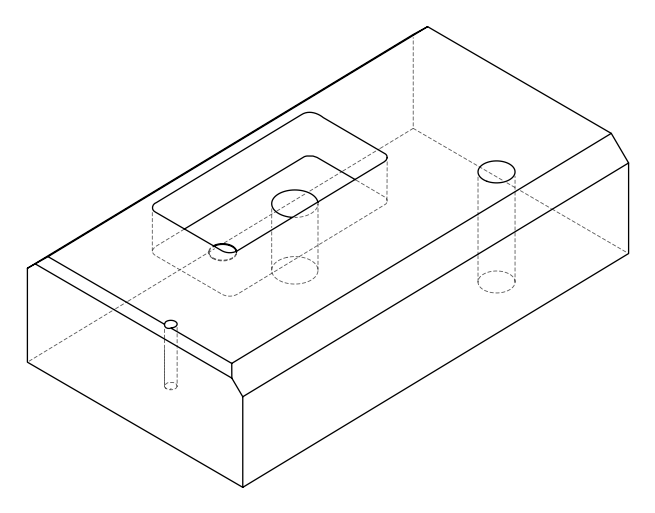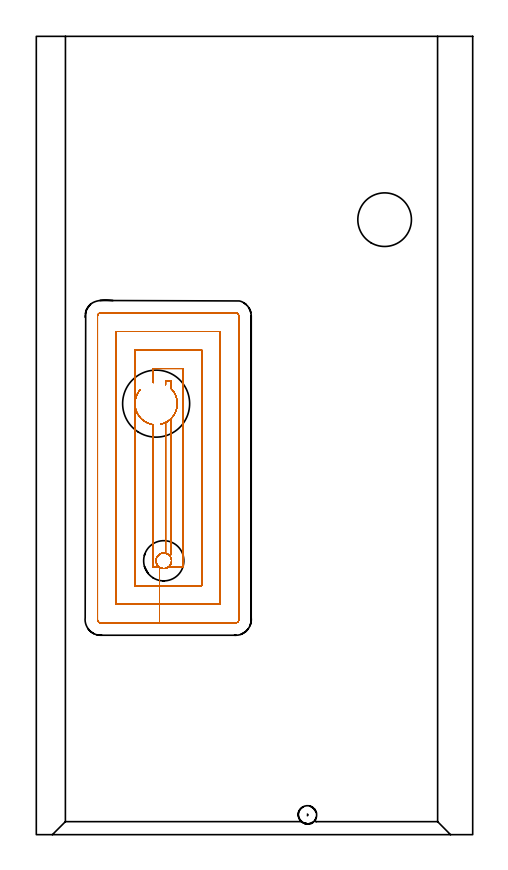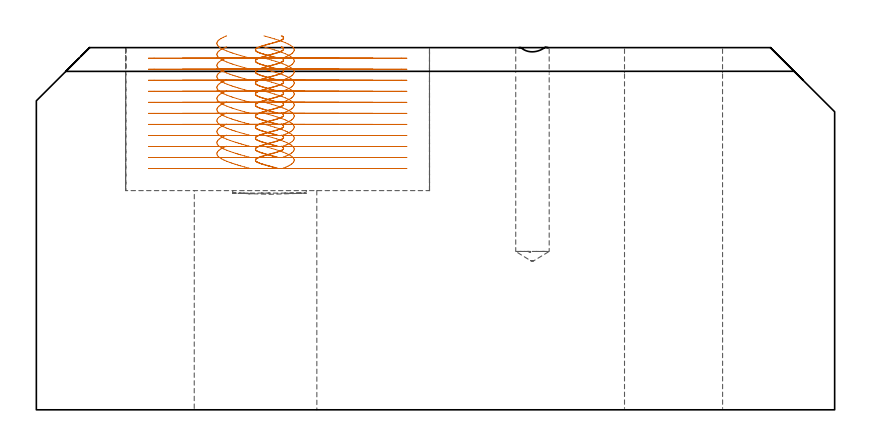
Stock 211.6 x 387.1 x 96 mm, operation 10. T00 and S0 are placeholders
(PLAN: 10 operations, 7 tool changes, 86.5 min)
(1 INDEXABLE_INSERT_DRILL_THROUGH_HOLE_FROM_SOLID | STEP1HOLE | NXT0302_023 | 0.4 min | 50925 mm3)
(2 INDEXABLE_INSERT_DRILL_THROUGH_HOLE_FROM_SOLID_1 | STEP1HOLE_1 | NXT0302_010 | 0.26 min | 28633 mm3)
(3 DRILL_TO_ENLARGE_THROUGH_HOLE | STEP1HOLE_1 | UGT0301_001 | 0.29 min | 50965 mm3)
(4 INDEXABLE_INSERT_DRILL_BLIND_HOLE_FROM_SOLID | STEP1POCKET | NXT0302_010 | 0.02 min | 11537 mm3)
(5 SPOT_DRILL | STEP1POCKET_1 | NXT0321_9005460120000 | 0.03 min | 2 mm3)
(6 DRILL_BLIND_HOLE_INTO_CENTER | STEP1POCKET_1 | UGT0301_205 | 0.24 min | 3390 mm3)
(7 AREA_MILL | FG_CHAMFER_SURFACE | UGT0205_001 | 15.74 min | 38480 mm3)
(8 AREA_MILL_1 | FG_CHAMFER_SURFACE_1 | UGT0205_001 | 21.78 min | 55933 mm3)
(9 AREA_MILL_2 | FG_CHAMFER_SURFACE_2 | UGT0205_001 | 4.74 min | 3672 mm3)
(10 MILL_RECTANGULAR_POCKET | POCKET_RECTANGULAR_STRAIGHT | NXT0201_011 | Follow Part, ap 3, ae 75% | 42.99 min | 450690 mm3)
(TOOL NXT0302_023 | Index. Insert Drill 26mm [880-D2600L32-05] | D26 PA176 FL130 Z2)
(TOOL NXT0302_010 | Index. Insert Drill 19.5mm [880-D1950L25-05] | D19.5 PA176 FL98 Z2)
(TOOL UGT0301_001 | Twist Drill 32.5 mm | D32.5 PA118 FL185 Z2)
(TOOL NXT0321_9005460120000 | NC Spot Drill, 142deg, 12mm, Carbide, Uncoated | D12 PA142 FL30 Z2)
(TOOL UGT0301_205 | Twist Drill 8.9 mm | D8.9 PA118 FL78 Z2)
(TOOL UGT0205_001 | Chamfer Mill 20 x 3 x 45 deg. | D20 FL50 Z2)
(TOOL NXT0201_011 | ENDMILL 12mm [2P460-1200-NA 1630] | D12 FL38 Z6)
(OP 10 MILL_RECTANGULAR_POCKET, part 1 of 2)
G17 G21 G94 G90
T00 M6
G54
G17 G0 G90 X65.081 Y134.609 S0 M3
G43 Z106.111 H1
Z99.111
G94 G1 X65.174 Y134.447 Z99.061 F250.
X65.411 Y133.822 Z98.882
X65.533 Y133.164 Z98.702
X65.538 Y132.495 Z98.523
X65.424 Y131.837 Z98.344
X65.195 Y131.208 Z98.165
X64.859 Y130.63 Z97.986
X64.426 Y130.12 Z97.806
X64.217 Y129.943 Z97.733
X64.007 Y129.765 Z97.659
X63.359 Y129.386 Z97.458
X62.649 Y129.143 Z97.257
X61.905 Y129.044 Z97.056
X61.63 Y129.055 Z96.982
X61.354 Y129.071 Z96.908
X60.739 Y129.202 Z96.74
X60.153 Y129.432 Z96.571
X59.613 Y129.756 Z96.402
X59.134 Y130.163 Z96.234
X58.728 Y130.644 Z96.065
X58.584 Y130.88 Z95.991
X58.444 Y131.116 Z95.918
X58.19 Y131.772 Z95.729
X58.062 Y132.464 Z95.54
X58.065 Y133.168 Z95.352
X58.2 Y133.859 Z95.163
X58.46 Y134.513 Z94.975
X58.838 Y135.107 Z94.786
X59.32 Y135.62 Z94.597
X59.889 Y136.035 Z94.409
X60.135 Y136.157 Z94.335
X60.381 Y136.278 Z94.262
X61.099 Y136.487 Z94.061
X61.843 Y136.55 Z93.861
X62.585 Y136.466 Z93.661
X63.297 Y136.237 Z93.461
X63.949 Y135.873 Z93.261
X64.163 Y135.7 Z93.187
X65.2 F500.
Y201.614
G2 X62.7 Y199.844 R10.255
G1 Y136.429
G0 X60.328 Y199.005 Z99.111
G1 X60.746 Y199.09 Z98.997 F250.
X61.947 Y199.492 Z98.657
X63.089 Y200.039 Z98.318
X64.156 Y200.723 Z97.979
X65.13 Y201.533 Z97.639
X65.997 Y202.457 Z97.3
X66.743 Y203.481 Z96.96
X67.358 Y204.589 Z96.621
X67.831 Y205.764 Z96.281
X68.156 Y206.988 Z95.942
X68.328 Y208.243 Z95.602
X68.344 Y209.51 Z95.263
X68.204 Y210.769 Z94.923
X67.909 Y212.001 Z94.584
X67.758 Y212.428 Z94.463
X67.606 Y212.855 Z94.341
X67.202 Y213.73 Z94.083
X66.718 Y214.563 Z93.825
X66.158 Y215.347 Z93.567
X65.527 Y216.075 Z93.308
X65.2 Y216.389 Z93.187
Y220. F500.
X62.7
Y218.156
G0 X64.905 Y130.709 Z99.111
G1 X65.195 Y131.208 Z98.956 F250.
X65.424 Y131.837 Z98.777
X65.538 Y132.495 Z98.598
X65.533 Y133.164 Z98.419
X65.411 Y133.822 Z98.24
X65.174 Y134.447 Z98.06
X65.037 Y134.685 Z97.987
X64.898 Y134.921 Z97.913
X64.429 Y135.476 Z97.719
X63.863 Y135.931 Z97.524
X63.22 Y136.269 Z97.329
X62.524 Y136.478 Z97.135
X61.801 Y136.55 Z96.94
X61.078 Y136.483 Z96.746
X60.381 Y136.278 Z96.551
X60.135 Y136.157 Z96.477
X59.889 Y136.035 Z96.404
X59.32 Y135.62 Z96.215
X58.838 Y135.107 Z96.027
X58.46 Y134.513 Z95.838
X58.2 Y133.859 Z95.649
X58.065 Y133.168 Z95.461
X58.062 Y132.464 Z95.272
X58.19 Y131.772 Z95.083
X58.444 Y131.116 Z94.895
X58.584 Y130.88 Z94.821
X58.728 Y130.644 Z94.747
X59.134 Y130.163 Z94.579
X59.613 Y129.756 Z94.41
X60.153 Y129.432 Z94.241
X60.739 Y129.202 Z94.073
X61.354 Y129.071 Z93.904
X61.63 Y129.055 Z93.83
X61.905 Y129.044 Z93.757
X62.518 Y129.114 Z93.591
X63.111 Y129.283 Z93.426
X63.669 Y129.546 Z93.261
X63.897 Y129.7 Z93.187
X71.2 F500.
Y226.
X56.7
Y219.152
G0 X50.413 Y215.778 Z99.111
G1 X50.291 Y215.652 Z99.064 F250.
X49.551 Y214.669 Z98.734
X48.933 Y213.604 Z98.404
X48.448 Y212.473 Z98.075
X48.102 Y211.292 Z97.745
X47.899 Y210.079 Z97.415
X47.843 Y208.849 Z97.085
X47.935 Y207.622 Z96.756
X48.173 Y206.415 Z96.426
X48.554 Y205.245 Z96.096
X49.072 Y204.129 Z95.767
X49.72 Y203.083 Z95.437
X50.489 Y202.122 Z95.107
X51.367 Y201.26 Z94.777
X51.722 Y200.978 Z94.656
X52.077 Y200.696 Z94.535
X53.039 Y200.077 Z94.228
X54.064 Y199.57 Z93.922
X55.139 Y199.179 Z93.615
X56.251 Y198.91 Z93.309
X56.7 Y198.848 Z93.187
Y129.7 F500.
X59.711
Y120.7
X80.2
Y235.
X47.7
Y120.7
X59.711
Y111.7
X89.2
Y244.
X38.7
Y111.7
X59.711
Y102.7
X96.7
G3 X98.2 Y104.2 R1.5
G1 Y251.5
G3 X96.7 Y253. R1.5
G1 X31.2
G3 X29.7 Y251.5 R1.5
G1 Y104.2
G3 X31.2 Y102.7 R1.5
G1 X59.711
X60.711
G0 X65.08 Y134.61 Z96.187
G1 X65.174 Y134.447 Z96.137 F250.
X65.437 Y133.721 Z95.93
X65.547 Y132.957 Z95.723
X65.499 Y132.186 Z95.516
X65.295 Y131.442 Z95.309
X64.943 Y130.754 Z95.102
X64.777 Y130.536 Z95.029
X64.612 Y130.317 Z94.955
X64.426 Y130.12 Z94.883
X64.217 Y129.943 Z94.809
X64.007 Y129.765 Z94.736
X63.396 Y129.404 Z94.545
X62.728 Y129.162 Z94.355
X62.458 Y129.113 Z94.282
X62.187 Y129.064 Z94.208
X61.905 Y129.044 Z94.132
X61.63 Y129.055 Z94.058
X61.354 Y129.071 Z93.984
X60.739 Y129.202 Z93.816
X60.153 Y129.432 Z93.647
X59.613 Y129.756 Z93.478
X59.134 Y130.163 Z93.31
X58.728 Y130.644 Z93.141
X58.584 Y130.88 Z93.067
X58.444 Y131.116 Z92.994
X58.19 Y131.772 Z92.805
X58.062 Y132.464 Z92.616
X58.065 Y133.168 Z92.428
X58.2 Y133.859 Z92.239
X58.46 Y134.513 Z92.051
X58.838 Y135.107 Z91.862
X59.32 Y135.62 Z91.673
X59.889 Y136.035 Z91.485
X60.135 Y136.157 Z91.411
X60.381 Y136.278 Z91.338
X61.099 Y136.487 Z91.138
X61.843 Y136.55 Z90.937
X62.585 Y136.466 Z90.737
X63.297 Y136.237 Z90.537
X63.949 Y135.873 Z90.337
X64.163 Y135.7 Z90.263
X65.2 F500.
Y201.614
G2 X62.7 Y199.844 R10.255
G1 Y136.429
G0 X60.326 Y199.005 Z96.187
G1 X60.746 Y199.09 Z96.072 F250.
X61.947 Y199.492 Z95.733
X63.089 Y200.039 Z95.393
X64.156 Y200.723 Z95.054
X65.13 Y201.533 Z94.714
X65.997 Y202.457 Z94.375
X66.743 Y203.481 Z94.036
X67.358 Y204.589 Z93.696
X67.831 Y205.764 Z93.357
X68.156 Y206.988 Z93.017
X68.328 Y208.243 Z92.678
X68.344 Y209.51 Z92.338
X68.204 Y210.769 Z91.999
X67.909 Y212.001 Z91.659
X67.758 Y212.428 Z91.538
X67.606 Y212.855 Z91.417
X67.202 Y213.729 Z91.159
X66.718 Y214.561 Z90.901
X66.158 Y215.345 Z90.643
X65.527 Y216.072 Z90.385
X65.2 Y216.386 Z90.263
Y220. F500.
X62.7
Y218.154
G0 X64.907 Y130.707 Z96.187
G1 X64.943 Y130.754 Z96.171 F250.
X65.295 Y131.442 Z95.964
X65.499 Y132.186 Z95.757
X65.547 Y132.957 Z95.55
X65.437 Y133.721 Z95.344
X65.174 Y134.447 Z95.137
X65.037 Y134.685 Z95.063
X64.898 Y134.921 Z94.99
X64.429 Y135.476 Z94.795
X63.863 Y135.931 Z94.6
X63.22 Y136.269 Z94.406
X62.524 Y136.478 Z94.211
X61.801 Y136.55 Z94.016
X61.078 Y136.483 Z93.822
X60.381 Y136.278 Z93.627
X60.135 Y136.157 Z93.554
X59.889 Y136.035 Z93.48
X59.32 Y135.62 Z93.291
X58.838 Y135.107 Z93.103
X58.46 Y134.513 Z92.914
X58.2 Y133.859 Z92.726
X58.065 Y133.168 Z92.537
X58.062 Y132.464 Z92.348
X58.19 Y131.772 Z92.16
X58.444 Y131.116 Z91.971
X58.584 Y130.88 Z91.898
X58.728 Y130.644 Z91.824
X59.134 Y130.163 Z91.655
X59.613 Y129.756 Z91.486
X60.153 Y129.432 Z91.318
X60.739 Y129.202 Z91.149
X61.354 Y129.071 Z90.981
X61.63 Y129.055 Z90.906
X61.905 Y129.044 Z90.833
X62.187 Y129.064 Z90.757
X62.458 Y129.113 Z90.683
X62.728 Y129.162 Z90.61
X63.212 Y129.322 Z90.473
X63.669 Y129.546 Z90.337
X63.897 Y129.7 Z90.263
X71.2 F500.
Y226.
X56.7
Y219.151
G0 X50.419 Y215.782 Z96.187
G1 X50.328 Y215.688 Z96.152 F250.
X49.581 Y214.706 Z95.821
X48.958 Y213.641 Z95.491
X48.467 Y212.508 Z95.16
X48.115 Y211.326 Z94.829
X47.908 Y210.109 Z94.499
X47.848 Y208.877 Z94.168
X47.937 Y207.646 Z93.837
X48.173 Y206.434 Z93.507
X48.552 Y205.26 Z93.176
X49.07 Y204.14 Z92.845
X49.718 Y203.09 Z92.515
X50.488 Y202.125 Z92.184
X51.367 Y201.26 Z91.853
X51.722 Y200.978 Z91.732
X52.077 Y200.696 Z91.611
X53.039 Y200.077 Z91.304
X54.064 Y199.57 Z90.998
X55.139 Y199.179 Z90.691
X56.251 Y198.91 Z90.385
X56.7 Y198.848 Z90.263
Y129.7 F500.
X59.711
Y120.7
X80.2
Y235.
X47.7
Y120.7
X59.711
Y111.7
X89.2
Y244.
X38.7
Y111.7
X59.711
Y102.7
X96.7
G3 X98.2 Y104.2 R1.5
G1 Y251.5
G3 X96.7 Y253. R1.5
G1 X31.2
G3 X29.7 Y251.5 R1.5
G1 Y104.2
G3 X31.2 Y102.7 R1.5
G1 X59.711
X60.711
G0 X65.081 Y134.608 Z93.263
G1 X65.174 Y134.447 Z93.213 F250.
X65.41 Y133.822 Z93.034
X65.533 Y133.166 Z92.855
X65.537 Y132.498 Z92.676
X65.424 Y131.84 Z92.498
X65.197 Y131.212 Z92.319
X64.862 Y130.634 Z92.14
X64.431 Y130.125 Z91.961
X64.222 Y129.946 Z91.887
X64.012 Y129.769 Z91.814
X63.398 Y129.404 Z91.622
X62.727 Y129.162 Z91.431
X62.456 Y129.113 Z91.357
X62.186 Y129.064 Z91.284
X61.9 Y129.044 Z91.207
X61.626 Y129.056 Z91.133
X61.446 Y129.066 Z91.085
X61.267 Y129.093 Z91.037
X60.994 Y129.135 Z90.963
X60.387 Y129.327 Z90.792
X59.821 Y129.617 Z90.621
X59.31 Y129.997 Z90.451
X58.87 Y130.457 Z90.28
X58.583 Y130.882 Z90.143
X58.443 Y131.118 Z90.069
X58.191 Y131.768 Z89.882
X58.063 Y132.453 Z89.696
X58.064 Y133.15 Z89.509
X58.193 Y133.835 Z89.322
X58.446 Y134.485 Z89.135
X58.586 Y134.72 Z89.062
X58.727 Y134.956 Z88.989
X59.062 Y135.369 Z88.846
X59.452 Y135.731 Z88.703
X59.889 Y136.035 Z88.561
X60.135 Y136.157 Z88.487
X60.381 Y136.278 Z88.414
X61.099 Y136.486 Z88.213
X61.843 Y136.55 Z88.013
X62.585 Y136.465 Z87.813
X63.296 Y136.237 Z87.613
X63.949 Y135.873 Z87.413
X64.162 Y135.7 Z87.339
X65.2 F500.
Y201.614
G2 X62.7 Y199.844 R10.255
G1 Y136.429
G0 X60.326 Y199.002 Z93.263
G1 X61.197 Y199.222 Z93.023 F250.
X62.345 Y199.663 Z92.693
X63.433 Y200.24 Z92.363
X64.444 Y200.942 Z92.033
X65.363 Y201.76 Z91.703
X66.178 Y202.683 Z91.374
X66.877 Y203.696 Z91.044
X67.449 Y204.786 Z90.714
X67.887 Y205.936 Z90.384
X68.184 Y207.13 Z90.055
X68.336 Y208.352 Z89.725
X68.34 Y209.582 Z89.395
X68.197 Y210.805 Z89.065
X67.909 Y212.001 Z88.735
X67.758 Y212.428 Z88.614
X67.606 Y212.855 Z88.493
X67.202 Y213.729 Z88.235
X66.718 Y214.561 Z87.977
X66.158 Y215.345 Z87.719
X65.527 Y216.072 Z87.461
X65.2 Y216.386 Z87.339
Y220. F500.
X62.7
Y218.154
G0 X64.906 Y130.71 Z93.263
G1 X65.197 Y131.212 Z93.108 F250.
X65.424 Y131.84 Z92.929
X65.537 Y132.498 Z92.75
X65.533 Y133.166 Z92.571
X65.41 Y133.822 Z92.392
X65.174 Y134.447 Z92.213
X65.037 Y134.685 Z92.139
X64.898 Y134.921 Z92.066
X64.429 Y135.476 Z91.871
X63.863 Y135.931 Z91.677
X63.22 Y136.269 Z91.482
X62.524 Y136.478 Z91.287
X61.801 Y136.55 Z91.093
X61.078 Y136.482 Z90.898
X60.381 Y136.278 Z90.704
X60.135 Y136.157 Z90.63
X59.889 Y136.035 Z90.556
X59.452 Y135.731 Z90.414
X59.062 Y135.369 Z90.271
X58.727 Y134.956 Z90.129
X58.586 Y134.72 Z90.055
X58.446 Y134.485 Z89.982
X58.193 Y133.835 Z89.795
X58.064 Y133.15 Z89.608
X58.063 Y132.453 Z89.421
X58.191 Y131.768 Z89.235
X58.443 Y131.118 Z89.048
X58.712 Y130.684 Z88.911
X58.87 Y130.457 Z88.837
X59.31 Y129.997 Z88.666
X59.821 Y129.617 Z88.496
X60.387 Y129.327 Z88.325
X60.994 Y129.135 Z88.155
X61.267 Y129.093 Z88.081
X61.446 Y129.066 Z88.032
X61.626 Y129.056 Z87.984
X61.9 Y129.044 Z87.91
X62.186 Y129.064 Z87.833
X62.456 Y129.113 Z87.76
X62.727 Y129.162 Z87.686
X63.211 Y129.322 Z87.55
X63.669 Y129.546 Z87.413
X63.897 Y129.7 Z87.339
X71.2 F500.
Y226.
X56.7
Y219.151
G0 X50.418 Y215.782 Z93.263
G1 X50.335 Y215.697 Z93.231 F250.
X49.59 Y214.72 Z92.902
X48.968 Y213.661 Z92.573
X48.476 Y212.535 Z92.244
X48.123 Y211.359 Z91.915
X47.912 Y210.149 Z91.586
X47.848 Y208.922 Z91.256
X47.93 Y207.696 Z90.927
X48.159 Y206.49 Z90.598
X48.529 Y205.319 Z90.269
X49.038 Y204.2 Z89.94
X49.676 Y203.151 Z89.611
X50.434 Y202.185 Z89.282
X51.303 Y201.317 Z88.953
X52.08 Y200.694 Z88.686
X52.666 Y200.299 Z88.497
X53.278 Y199.946 Z88.307
X53.687 Y199.751 Z88.186
X54.096 Y199.556 Z88.064
X55.156 Y199.174 Z87.763
X56.251 Y198.91 Z87.461
X56.7 Y198.848 Z87.339
Y129.7 F500.
X59.711
Y120.7
X80.2
Y235.
X47.7
Y120.7
X59.711
Y111.7
X89.2
Y244.
X38.7
Y111.7
X59.711
Y102.7
X96.7
G3 X98.2 Y104.2 R1.5
G1 Y251.5
G3 X96.7 Y253. R1.5
G1 X31.2
G3 X29.7 Y251.5 R1.5
G1 Y104.2
G3 X31.2 Y102.7 R1.5
G1 X59.711
X60.711
G0 X65.08 Y134.61 Z90.339
G1 X65.174 Y134.447 Z90.289 F250.
X65.437 Y133.72 Z90.082
X65.547 Y132.956 Z89.875
X65.498 Y132.184 Z89.668
X65.294 Y131.439 Z89.461
X64.941 Y130.751 Z89.254
X64.775 Y130.533 Z89.18
X64.609 Y130.314 Z89.107
X64.428 Y130.122 Z89.036
X64.219 Y129.944 Z88.962
X64.009 Y129.767 Z88.889
X63.396 Y129.404 Z88.698
X62.727 Y129.162 Z88.507
X62.456 Y129.113 Z88.433
X62.186 Y129.064 Z88.36
X61.9 Y129.044 Z88.283
X61.626 Y129.056 Z88.209
X61.446 Y129.066 Z88.161
X61.267 Y129.093 Z88.113
X60.994 Y129.135 Z88.039
X60.387 Y129.327 Z87.868
X59.821 Y129.617 Z87.697
X59.31 Y129.997 Z87.527
X58.87 Y130.457 Z87.356
X58.583 Y130.882 Z87.219
X58.443 Y131.118 Z87.145
X58.191 Y131.767 Z86.959
X58.063 Y132.451 Z86.773
Y133.146 Z86.586
X58.191 Y133.83 Z86.4
X58.443 Y134.478 Z86.213
X58.583 Y134.714 Z86.14
X58.723 Y134.95 Z86.066
X59.059 Y135.366 Z85.923
X59.45 Y135.73 Z85.78
X59.889 Y136.035 Z85.637
X60.135 Y136.157 Z85.563
X60.381 Y136.278 Z85.49
X61.099 Y136.486 Z85.29
X61.843 Y136.55 Z85.089
X62.585 Y136.465 Z84.889
X63.296 Y136.237 Z84.689
X63.949 Y135.873 Z84.489
X64.162 Y135.7 Z84.415
X65.2 F500.
Y201.614
G2 X62.7 Y199.844 R10.254
G1 Y136.429
G0 X60.328 Y199.002 Z90.339
G1 X61.197 Y199.222 Z90.099 F250.
X62.346 Y199.664 Z89.769
X63.434 Y200.24 Z89.439
X64.445 Y200.943 Z89.11
X65.364 Y201.761 Z88.78
X66.179 Y202.684 Z88.45
X66.878 Y203.698 Z88.12
X67.45 Y204.788 Z87.79
X67.887 Y205.938 Z87.46
X68.184 Y207.133 Z87.13
X68.336 Y208.355 Z86.801
X68.34 Y209.586 Z86.471
X68.197 Y210.809 Z86.141
X67.908 Y212.006 Z85.811
X67.757 Y212.432 Z85.69
X67.663 Y212.696 Z85.614
X67.555 Y212.955 Z85.539
X67.38 Y213.372 Z85.418
X66.86 Y214.338 Z85.124
X66.24 Y215.242 Z84.83
X65.527 Y216.075 Z84.537
X65.2 Y216.389 Z84.415
Y220. F500.
X62.7
Y218.156
G0 X64.907 Y130.707 Z90.339
G1 X64.941 Y130.751 Z90.324 F250.
X65.294 Y131.439 Z90.117
X65.498 Y132.184 Z89.91
X65.547 Y132.956 Z89.703
X65.437 Y133.72 Z89.496
X65.174 Y134.447 Z89.289
X65.037 Y134.685 Z89.215
X64.898 Y134.921 Z89.142
X64.429 Y135.476 Z88.947
X63.863 Y135.931 Z88.753
X63.22 Y136.269 Z88.558
X62.524 Y136.478 Z88.363
X61.801 Y136.55 Z88.169
X61.078 Y136.482 Z87.974
X60.381 Y136.278 Z87.78
X60.135 Y136.157 Z87.706
X59.889 Y136.035 Z87.632
X59.45 Y135.73 Z87.489
X59.059 Y135.366 Z87.346
X58.723 Y134.95 Z87.203
X58.583 Y134.714 Z87.129
X58.443 Y134.478 Z87.056
X58.191 Y133.83 Z86.869
X58.063 Y133.146 Z86.683
Y132.451 Z86.497
X58.191 Y131.767 Z86.31
X58.443 Y131.118 Z86.124
X58.712 Y130.684 Z85.987
X58.87 Y130.457 Z85.913
X59.31 Y129.997 Z85.742
X59.821 Y129.617 Z85.572
X60.387 Y129.327 Z85.401
X60.994 Y129.135 Z85.231
X61.267 Y129.093 Z85.157
X61.446 Y129.066 Z85.108
X61.626 Y129.056 Z85.06
X61.9 Y129.044 Z84.986
X62.186 Y129.064 Z84.909
X62.456 Y129.113 Z84.836
X62.727 Y129.162 Z84.762
X63.211 Y129.322 Z84.626
X63.669 Y129.546 Z84.489
X63.897 Y129.7 Z84.415
X71.2 F500.
Y226.
X56.7
Y219.152
G0 X50.407 Y215.781 Z90.339
G1 X50.366 Y215.739 Z90.323 F250.
X49.641 Y214.803 Z90.006
X49.029 Y213.79 Z89.689
X48.538 Y212.713 Z89.372
X48.174 Y211.587 Z89.055
X47.942 Y210.426 Z88.738
X47.845 Y209.246 Z88.42
X47.885 Y208.063 Z88.103
X48.061 Y206.893 Z87.786
X48.37 Y205.75 Z87.469
X48.532 Y205.327 Z87.348
X48.695 Y204.905 Z87.226
X49.207 Y203.886 Z86.921
X49.829 Y202.932 Z86.615
X50.553 Y202.051 Z86.31
X51.37 Y201.257 Z86.005
X51.725 Y200.975 Z85.883
X52.08 Y200.694 Z85.762
X52.666 Y200.299 Z85.573
X53.278 Y199.946 Z85.383
X53.687 Y199.751 Z85.262
X54.096 Y199.556 Z85.141
X55.156 Y199.174 Z84.839
X56.251 Y198.91 Z84.537
X56.7 Y198.848 Z84.415
Y129.7 F500.
X59.711
Y120.7
X80.2
Y235.
X47.7
Y120.7
X59.711
Y111.7
X89.2
Y244.
X38.7
Y111.7
X59.711
Y102.7
X96.7
G3 X98.2 Y104.2 R1.5
G1 Y251.5
G3 X96.7 Y253. R1.5
G1 X31.2
G3 X29.7 Y251.5 R1.5
G1 Y104.2
G3 X31.2 Y102.7 R1.5
G1 X59.711
X60.711
G0 X65.08 Y134.61 Z87.415
G1 X65.174 Y134.447 Z87.365 F250.
X65.437 Y133.72 Z87.158
X65.547 Y132.956 Z86.951
X65.498 Y132.184 Z86.744
X65.294 Y131.439 Z86.537
X64.941 Y130.751 Z86.33
X64.775 Y130.533 Z86.256
X64.609 Y130.314 Z86.183
X64.428 Y130.122 Z86.112
X64.219 Y129.944 Z86.038
X64.009 Y129.767 Z85.965
X63.396 Y129.404 Z85.774
X62.726 Y129.162 Z85.583
X62.456 Y129.113 Z85.509
X62.185 Y129.064 Z85.436
X61.905 Y129.044 Z85.36
X61.63 Y129.055 Z85.287
X61.354 Y129.071 Z85.213
X60.739 Y129.202 Z85.044
X60.153 Y129.432 Z84.875
X59.613 Y129.756 Z84.707
X59.134 Y130.163 Z84.538
X58.728 Y130.644 Z84.369
X58.584 Y130.88 Z84.295
X58.444 Y131.116 Z84.222
X58.19 Y131.772 Z84.033
X58.062 Y132.464 Z83.845
X58.065 Y133.168 Z83.656
X58.2 Y133.859 Z83.467
X58.46 Y134.513 Z83.279
X58.838 Y135.107 Z83.09
X59.32 Y135.62 Z82.902
X59.889 Y136.035 Z82.713
X60.135 Y136.157 Z82.64
X60.381 Y136.278 Z82.566
X61.099 Y136.487 Z82.366
X61.843 Y136.55 Z82.166
X62.585 Y136.466 Z81.965
X63.297 Y136.237 Z81.765
X63.949 Y135.873 Z81.565
X64.163 Y135.7 Z81.491
X65.2 F500.
Y201.614
G2 X62.7 Y199.844 R10.254
G1 Y136.429
G0 X60.328 Y199.003 Z87.415
G1 X61.185 Y199.218 Z87.179 F250.
X62.335 Y199.659 Z86.849
X63.425 Y200.235 Z86.518
X64.437 Y200.937 Z86.188
X65.358 Y201.755 Z85.858
X66.174 Y202.678 Z85.528
X66.874 Y203.692 Z85.198
X67.447 Y204.782 Z84.868
X67.886 Y205.934 Z84.538
X68.183 Y207.129 Z84.207
X68.335 Y208.352 Z83.877
X68.34 Y209.584 Z83.547
X68.197 Y210.808 Z83.217
X67.908 Y212.006 Z82.887
X67.757 Y212.432 Z82.766
X67.663 Y212.696 Z82.691
X67.555 Y212.955 Z82.616
X67.38 Y213.372 Z82.494
X66.86 Y214.338 Z82.2
X66.24 Y215.242 Z81.907
X65.527 Y216.075 Z81.613
X65.2 Y216.389 Z81.491
Y220. F500.
X62.7
Y218.156
G0 X64.907 Y130.707 Z87.415
G1 X64.941 Y130.751 Z87.4 F250.
X65.294 Y131.439 Z87.193
X65.498 Y132.184 Z86.986
X65.547 Y132.956 Z86.779
X65.437 Y133.72 Z86.572
X65.174 Y134.447 Z86.365
X65.037 Y134.685 Z86.291
X64.898 Y134.921 Z86.218
X64.429 Y135.476 Z86.023
X63.863 Y135.931 Z85.829
X63.22 Y136.269 Z85.634
X62.524 Y136.478 Z85.439
X61.801 Y136.55 Z85.245
X61.078 Y136.483 Z85.05
X60.381 Y136.278 Z84.855
X60.135 Y136.157 Z84.782
X59.889 Y136.035 Z84.708
X59.32 Y135.62 Z84.52
X58.838 Y135.107 Z84.331
X58.46 Y134.513 Z84.142
X58.2 Y133.859 Z83.954
X58.065 Y133.168 Z83.765
X58.062 Y132.464 Z83.577
X58.19 Y131.772 Z83.388
X58.444 Y131.116 Z83.199
X58.584 Y130.88 Z83.126
X58.728 Y130.644 Z83.052
X59.134 Y130.163 Z82.883
X59.613 Y129.756 Z82.715
X60.153 Y129.432 Z82.546
X60.739 Y129.202 Z82.377
X61.354 Y129.071 Z82.209
X61.63 Y129.055 Z82.135
X61.905 Y129.044 Z82.061
X62.185 Y129.064 Z81.986
X62.456 Y129.113 Z81.912
X62.726 Y129.162 Z81.838
X63.211 Y129.322 Z81.702
X63.669 Y129.546 Z81.565
X63.897 Y129.7 Z81.491
X71.2 F500.
Y226.
X56.7
Y219.152
G0 X50.413 Y215.778 Z87.415
G1 X50.291 Y215.652 Z87.368 F250.
X49.551 Y214.669 Z87.038
X48.933 Y213.604 Z86.709
X48.448 Y212.473 Z86.379
X48.102 Y211.292 Z86.049
X47.899 Y210.079 Z85.72
X47.843 Y208.849 Z85.39
X47.935 Y207.622 Z85.06
X48.173 Y206.415 Z84.73
X48.554 Y205.245 Z84.401
X49.072 Y204.129 Z84.071
X49.72 Y203.083 Z83.741
X50.489 Y202.122 Z83.411
X51.367 Y201.26 Z83.082
X51.722 Y200.978 Z82.96
X52.077 Y200.696 Z82.839
X53.039 Y200.077 Z82.532
X54.064 Y199.57 Z82.226
X55.139 Y199.179 Z81.919
X56.251 Y198.91 Z81.613
X56.7 Y198.848 Z81.491
Y129.7 F500.
X59.711
Y120.7
X80.2
Y235.
X47.7
Y120.7
X59.711
Y111.7
X89.2
Y244.
X38.7
Y111.7
X59.711
Y102.7
X96.7
G3 X98.2 Y104.2 R1.5
G1 Y251.5
G3 X96.7 Y253. R1.5
G1 X31.2
G3 X29.7 Y251.5 R1.5
G1 Y104.2
G3 X31.2 Y102.7 R1.5
G1 X59.711
X60.711
G0 X65.081 Y134.609 Z84.491
G1 X65.174 Y134.447 Z84.441 F250.
X65.41 Y133.822 Z84.262
X65.533 Y133.166 Z84.083
X65.537 Y132.498 Z83.904
X65.424 Y131.84 Z83.725
X65.197 Y131.212 Z83.546
X64.862 Y130.634 Z83.368
X64.431 Y130.125 Z83.189
X64.222 Y129.946 Z83.115
X64.012 Y129.769 Z83.041
X63.363 Y129.388 Z82.84
X62.651 Y129.143 Z82.638
X61.905 Y129.044 Z82.436
X61.63 Y129.055 Z82.363
X61.354 Y129.071 Z82.289
X60.739 Y129.202 Z82.12
X60.153 Y129.432 Z81.951
X59.613 Y129.756 Z81.783
X59.134 Y130.163 Z81.614
X58.728 Y130.644 Z81.446
X58.584 Y130.88 Z81.371
X58.444 Y131.116 Z81.298
X58.19 Y131.772 Z81.109
X58.062 Y132.464 Z80.921
X58.065 Y133.168 Z80.732
X58.2 Y133.859 Z80.544
X58.46 Y134.513 Z80.355
X58.838 Y135.107 Z80.166
X59.32 Y135.62 Z79.978
X59.889 Y136.035 Z79.789
X60.135 Y136.157 Z79.716
X60.381 Y136.278 Z79.642
X61.099 Y136.487 Z79.442
X61.843 Y136.55 Z79.242
X62.585 Y136.466 Z79.041
X63.297 Y136.237 Z78.841
X63.949 Y135.873 Z78.641
X64.163 Y135.7 Z78.567
X65.2 F500.
Y201.614
G2 X62.7 Y199.844 R10.255
G1 Y136.429
G0 X60.325 Y199.005 Z84.491
G1 X60.746 Y199.09 Z84.376 F250.
X61.947 Y199.492 Z84.037
X63.089 Y200.039 Z83.698
X64.156 Y200.723 Z83.358
X65.13 Y201.533 Z83.019
X65.997 Y202.457 Z82.679
X66.743 Y203.481 Z82.34
X67.358 Y204.589 Z82.
X67.831 Y205.764 Z81.661
X68.156 Y206.988 Z81.321
X68.328 Y208.243 Z80.982
X68.344 Y209.51 Z80.642
X68.204 Y210.769 Z80.303
X67.909 Y212.001 Z79.964
X67.758 Y212.428 Z79.842
X67.606 Y212.855 Z79.721
X67.202 Y213.729 Z79.463
X66.718 Y214.561 Z79.205
X66.158 Y215.344 Z78.947
X65.527 Y216.072 Z78.689
X65.2 Y216.386 Z78.567
Y220. F500.
X62.7
Y218.153
G0 X64.905 Y130.709 Z84.491
G1 X65.197 Y131.212 Z84.336 F250.
X65.424 Y131.84 Z84.157
X65.537 Y132.498 Z83.978
X65.533 Y133.166 Z83.799
X65.41 Y133.822 Z83.62
X65.174 Y134.447 Z83.441
X65.037 Y134.685 Z83.367
X64.898 Y134.921 Z83.294
X64.429 Y135.476 Z83.099
X63.863 Y135.931 Z82.904
X63.22 Y136.269 Z82.71
X62.524 Y136.478 Z82.515
X61.801 Y136.55 Z82.321
X61.078 Y136.483 Z82.126
X60.381 Y136.278 Z81.931
X60.135 Y136.157 Z81.858
X59.889 Y136.035 Z81.784
X59.32 Y135.62 Z81.596
X58.838 Y135.107 Z81.407
X58.46 Y134.513 Z81.218
X58.2 Y133.859 Z81.03
X58.065 Y133.168 Z80.841
X58.062 Y132.464 Z80.653
X58.19 Y131.772 Z80.464
X58.444 Y131.116 Z80.275
X58.584 Y130.88 Z80.202
X58.728 Y130.644 Z80.128
X59.134 Y130.163 Z79.959
X59.613 Y129.756 Z79.791
X60.153 Y129.432 Z79.622
X60.739 Y129.202 Z79.453
X61.354 Y129.071 Z79.285
X61.63 Y129.055 Z79.211
X61.905 Y129.044 Z79.137
X62.518 Y129.114 Z78.972
X63.111 Y129.283 Z78.806
X63.669 Y129.546 Z78.641
X63.897 Y129.7 Z78.567
X71.2 F500.
Y226.
X56.7
Y219.151
G0 X50.419 Y215.782 Z84.491
G1 X50.323 Y215.683 Z84.454 F250.
X49.578 Y214.7 Z84.124
X48.955 Y213.635 Z83.793
X48.465 Y212.504 Z83.463
X48.114 Y211.321 Z83.132
X47.908 Y210.105 Z82.802
X47.849 Y208.873 Z82.471
X47.938 Y207.643 Z82.141
X48.174 Y206.432 Z81.81
X48.553 Y205.258 Z81.48
X49.071 Y204.139 Z81.149
X49.719 Y203.089 Z80.819
X50.488 Y202.125 Z80.488
X51.367 Y201.26 Z80.158
X51.722 Y200.978 Z80.036
X52.077 Y200.696 Z79.915
X53.039 Y200.077 Z79.608
X54.064 Y199.57 Z79.302
X55.139 Y199.179 Z78.995
X56.251 Y198.91 Z78.689
X56.7 Y198.848 Z78.567
Y129.7 F500.
X59.711
Y120.7
X80.2
Y235.
X47.7
Y120.7
X59.711
Y111.7
X89.2
Y244.
X38.7
Y111.7
X59.711
Y102.7
X96.7
G3 X98.2 Y104.2 R1.5
G1 Y251.5
G3 X96.7 Y253. R1.5
G1 X31.2
G3 X29.7 Y251.5 R1.5
G1 Y104.2
G3 X31.2 Y102.7 R1.5
G1 X59.711
X60.711
G0 X65.081 Y134.609 Z81.567
G1 X65.174 Y134.447 Z81.517 F250.
X65.41 Y133.822 Z81.338
X65.533 Y133.166 Z81.16
X65.537 Y132.498 Z80.981
X65.424 Y131.84 Z80.802
X65.197 Y131.212 Z80.623
X64.862 Y130.634 Z80.444
X64.431 Y130.125 Z80.265
X64.222 Y129.946 Z80.191
X64.012 Y129.769 Z80.118
X63.398 Y129.404 Z79.926
X62.727 Y129.162 Z79.735
X62.456 Y129.113 Z79.661
X62.186 Y129.064 Z79.588
X61.897 Y129.044 Z79.51
X61.623 Y129.056 Z79.437
X61.444 Y129.066 Z79.389
X61.267 Y129.093 Z79.341
X60.994 Y129.134 Z79.267
X60.387 Y129.327 Z79.096
X59.82 Y129.618 Z78.925
X59.309 Y129.999 Z78.754
X58.868 Y130.459 Z78.584
X58.582 Y130.884 Z78.446
X58.442 Y131.12 Z78.373
X58.191 Y131.769 Z78.187
X58.063 Y132.453 Z78.
Y133.148 Z77.814
X58.192 Y133.832 Z77.627
X58.444 Y134.48 Z77.441
X58.584 Y134.716 Z77.367
X58.724 Y134.952 Z77.294
X59.06 Y135.367 Z77.151
X59.451 Y135.73 Z77.008
X59.889 Y136.035 Z76.865
X60.135 Y136.157 Z76.791
X60.381 Y136.278 Z76.718
X61.099 Y136.486 Z76.518
X61.843 Y136.549 Z76.318
X62.585 Y136.465 Z76.117
X63.296 Y136.237 Z75.917
X63.948 Y135.873 Z75.717
X64.162 Y135.7 Z75.644
X65.2 F500.
Y201.614
G2 X62.7 Y199.844 R10.255
G1 Y136.428
G0 X60.324 Y199.001 Z81.567
G1 X61.198 Y199.222 Z81.326 F250.
X62.347 Y199.664 Z80.996
X63.434 Y200.24 Z80.667
X64.445 Y200.943 Z80.337
X65.364 Y201.761 Z80.007
X66.178 Y202.683 Z79.677
X66.877 Y203.697 Z79.347
X67.449 Y204.786 Z79.018
X67.887 Y205.936 Z78.688
X68.184 Y207.131 Z78.358
X68.336 Y208.352 Z78.028
X68.34 Y209.583 Z77.699
X68.197 Y210.805 Z77.369
X67.909 Y212.001 Z77.039
X67.758 Y212.428 Z76.918
X67.606 Y212.855 Z76.796
X67.202 Y213.729 Z76.539
X66.717 Y214.56 Z76.281
X66.158 Y215.343 Z76.023
X65.527 Y216.07 Z75.765
X65.2 Y216.384 Z75.644
Y220. F500.
X62.7
Y218.151
G0 X64.906 Y130.71 Z81.567
G1 X65.197 Y131.212 Z81.412 F250.
X65.424 Y131.84 Z81.233
X65.537 Y132.498 Z81.054
X65.533 Y133.166 Z80.875
X65.41 Y133.822 Z80.696
X65.174 Y134.447 Z80.517
X65.037 Y134.685 Z80.444
X64.898 Y134.921 Z80.37
X64.429 Y135.476 Z80.175
X63.862 Y135.931 Z79.981
X63.22 Y136.269 Z79.786
X62.524 Y136.478 Z79.592
X61.801 Y136.55 Z79.397
X61.078 Y136.482 Z79.202
X60.381 Y136.278 Z79.008
X60.135 Y136.157 Z78.934
X59.889 Y136.035 Z78.861
X59.451 Y135.73 Z78.718
X59.06 Y135.367 Z78.575
X58.724 Y134.952 Z78.432
X58.584 Y134.716 Z78.358
X58.444 Y134.48 Z78.285
X58.192 Y133.832 Z78.098
X58.063 Y133.148 Z77.912
Y132.453 Z77.725
X58.191 Y131.769 Z77.539
X58.442 Y131.12 Z77.353
X58.71 Y130.686 Z77.216
X58.868 Y130.459 Z77.142
X59.309 Y129.999 Z76.971
X59.82 Y129.618 Z76.8
X60.387 Y129.327 Z76.63
X60.994 Y129.134 Z76.459
X61.267 Y129.093 Z76.385
X61.444 Y129.066 Z76.337
X61.623 Y129.056 Z76.289
X61.897 Y129.044 Z76.215
X62.186 Y129.064 Z76.138
X62.456 Y129.113 Z76.064
X62.727 Y129.162 Z75.991
X63.211 Y129.322 Z75.854
X63.669 Y129.546 Z75.717
X63.897 Y129.7 Z75.644
X71.2 F500.
Y226.
X56.7
Y219.151
G0 X50.426 Y215.779 Z81.567
G1 X50.228 Y215.567 Z81.49 F250.
X49.503 Y214.584 Z81.162
X48.901 Y213.521 Z80.835
X48.429 Y212.394 Z80.508
X48.094 Y211.219 Z80.18
X47.901 Y210.013 Z79.853
X47.852 Y208.792 Z79.526
X47.949 Y207.574 Z79.198
X48.19 Y206.376 Z78.871
X48.572 Y205.216 Z78.543
X49.088 Y204.109 Z78.216
X49.733 Y203.071 Z77.889
X50.496 Y202.117 Z77.561
X51.367 Y201.26 Z77.234
X51.722 Y200.978 Z77.113
X52.077 Y200.696 Z76.991
X52.663 Y200.301 Z76.802
X53.275 Y199.948 Z76.613
X53.684 Y199.753 Z76.491
X54.092 Y199.557 Z76.37
X55.154 Y199.175 Z76.067
X56.251 Y198.91 Z75.765
X56.7 Y198.848 Z75.644
Y129.7 F500.
X59.711
Y120.7
X80.2
Y235.
X47.7
Y120.7
X59.711
Y111.7
X89.2
Y244.
X38.7
Y111.7
X59.711
Y102.7
X96.7
G3 X98.2 Y104.2 R1.5
G1 Y251.5
G3 X96.7 Y253. R1.5
G1 X31.2
G3 X29.7 Y251.5 R1.5
G1 Y104.2
G3 X31.2 Y102.7 R1.5
G1 X59.711
X60.711
G0 X65.08 Y134.61 Z78.644
G1 X65.174 Y134.447 Z78.593 F250.
X65.438 Y133.72 Z78.386
X65.547 Y132.955 Z78.179
X65.498 Y132.184 Z77.972
X65.293 Y131.438 Z77.765
X64.94 Y130.75 Z77.557
X64.775 Y130.532 Z77.484
X64.609 Y130.313 Z77.41
X64.429 Y130.123 Z77.34
X64.22 Y129.945 Z77.267
X64.01 Y129.767 Z77.193
X63.397 Y129.404 Z77.002
X62.727 Y129.162 Z76.811
X62.456 Y129.113 Z76.737
X62.186 Y129.064 Z76.664
X61.897 Y129.044 Z76.586
X61.623 Y129.056 Z76.513
X61.444 Y129.066 Z76.465
X61.267 Y129.093 Z76.417
X60.994 Y129.134 Z76.343
X60.387 Y129.327 Z76.172
X59.82 Y129.618 Z76.001
X59.309 Y129.999 Z75.831
X58.868 Y130.459 Z75.66
X58.582 Y130.884 Z75.522
X58.442 Y131.12 Z75.449
X58.191 Y131.769 Z75.263
X58.063 Y132.453 Z75.076
Y133.148 Z74.89
X58.192 Y133.832 Z74.703
X58.444 Y134.48 Z74.517
X58.584 Y134.716 Z74.444
X58.724 Y134.952 Z74.37
X59.06 Y135.367 Z74.227
X59.451 Y135.73 Z74.084
X59.889 Y136.035 Z73.941
X60.135 Y136.157 Z73.867
X60.381 Y136.278 Z73.794
X61.099 Y136.486 Z73.594
X61.843 Y136.549 Z73.394
X62.585 Y136.465 Z73.193
X63.296 Y136.237 Z72.993
X63.948 Y135.873 Z72.793
X64.162 Y135.7 Z72.72
X65.2 F500.
Y201.614
G2 X62.7 Y199.844 R10.254
G1 Y136.428
G0 X60.32 Y199.001 Z78.644
G1 X60.686 Y199.074 Z78.544 F250.
X61.119 Y199.207 Z78.422
X61.551 Y199.341 Z78.301
X62.715 Y199.84 Z77.962
X63.808 Y200.479 Z77.623
X64.814 Y201.247 Z77.283
X65.718 Y202.134 Z76.944
X66.006 Y202.483 Z76.823
X66.293 Y202.834 Z76.701
X66.952 Y203.829 Z76.382
X67.492 Y204.893 Z76.062
X67.904 Y206.012 Z75.742
X68.185 Y207.172 Z75.422
X68.329 Y208.356 Z75.103
X68.335 Y209.549 Z74.783
X68.204 Y210.735 Z74.463
X67.936 Y211.898 Z74.144
X67.535 Y213.021 Z73.824
X67.34 Y213.431 Z73.703
X67.143 Y213.839 Z73.581
X66.672 Y214.63 Z73.334
X66.132 Y215.376 Z73.088
X65.527 Y216.07 Z72.841
X65.2 Y216.384 Z72.72
Y220. F500.
X62.7
Y218.149
G0 X64.907 Y130.707 Z78.644
G1 X64.94 Y130.75 Z78.629 F250.
X65.293 Y131.438 Z78.422
X65.498 Y132.184 Z78.215
X65.547 Y132.955 Z78.007
X65.438 Y133.72 Z77.8
X65.174 Y134.447 Z77.593
X65.037 Y134.685 Z77.52
X64.898 Y134.921 Z77.446
X64.429 Y135.476 Z77.251
X63.862 Y135.931 Z77.057
X63.22 Y136.269 Z76.862
X62.524 Y136.478 Z76.668
X61.801 Y136.55 Z76.473
X61.078 Y136.482 Z76.278
X60.381 Y136.278 Z76.084
X60.135 Y136.157 Z76.01
X59.889 Y136.035 Z75.937
X59.451 Y135.73 Z75.794
X59.06 Y135.367 Z75.651
X58.724 Y134.952 Z75.508
X58.584 Y134.716 Z75.434
X58.444 Y134.48 Z75.361
X58.192 Y133.832 Z75.174
X58.063 Y133.148 Z74.988
Y132.453 Z74.802
X58.191 Y131.769 Z74.615
X58.442 Y131.12 Z74.429
X58.71 Y130.686 Z74.292
X58.868 Y130.459 Z74.218
X59.309 Y129.999 Z74.047
X59.82 Y129.618 Z73.876
X60.387 Y129.327 Z73.706
X60.994 Y129.134 Z73.535
X61.267 Y129.093 Z73.461
X61.444 Y129.066 Z73.413
X61.623 Y129.056 Z73.365
X61.897 Y129.044 Z73.291
X62.186 Y129.064 Z73.214
X62.456 Y129.113 Z73.14
X62.727 Y129.162 Z73.067
X63.211 Y129.322 Z72.93
X63.669 Y129.546 Z72.793
X63.897 Y129.7 Z72.72
X71.2 F500.
Y226.
X56.7
Y219.147
G0 X50.432 Y215.776 Z78.644
G1 X50.038 Y215.333 Z78.485 F250.
X49.321 Y214.292 Z78.146
X48.737 Y213.171 Z77.807
X48.295 Y211.987 Z77.469
X48.002 Y210.758 Z77.13
X47.863 Y209.502 Z76.791
X47.878 Y208.238 Z76.453
X48.049 Y206.986 Z76.114
X48.373 Y205.764 Z75.776
X48.844 Y204.591 Z75.437
X49.455 Y203.485 Z75.098
X50.198 Y202.462 Z74.76
X50.501 Y202.126 Z74.638
X50.805 Y201.79 Z74.517
X51.367 Y201.26 Z74.31
X51.725 Y200.975 Z74.187
X52.06 Y200.709 Z74.073
X52.416 Y200.473 Z73.958
X52.793 Y200.221 Z73.837
X53.89 Y199.646 Z73.505
X55.048 Y199.207 Z73.173
X56.251 Y198.911 Z72.841
X56.7 Y198.849 Z72.72
Y129.7 F500.
X59.711
Y120.7
X80.2
Y235.
X47.7
Y120.7
X59.711
Y111.7
X89.2
Y244.
X38.7
Y111.7
X59.711
Y102.7
X96.7
G3 X98.2 Y104.2 R1.5
G1 Y251.5
G3 X96.7 Y253. R1.5
G1 X31.2
G3 X29.7 Y251.5 R1.5
G1 Y104.2
G3 X31.2 Y102.7 R1.5
G1 X59.711
X60.711
G0 X65.08 Y134.61 Z75.72
G1 X65.174 Y134.447 Z75.669 F250.
X65.438 Y133.72 Z75.462
X65.547 Y132.955 Z75.255
X65.498 Y132.184 Z75.048
X65.293 Y131.438 Z74.841
X64.94 Y130.75 Z74.634
X64.775 Y130.532 Z74.56
X64.609 Y130.313 Z74.487
X64.429 Y130.123 Z74.416
X64.22 Y129.945 Z74.343
X64.01 Y129.767 Z74.269
X63.396 Y129.403 Z74.078
X62.725 Y129.161 Z73.887
X62.454 Y129.112 Z73.813
X62.184 Y129.064 Z73.739
X61.905 Y129.044 Z73.665
X61.63 Y129.055 Z73.591
X61.354 Y129.071 Z73.517
X60.739 Y129.202 Z73.348
X60.153 Y129.432 Z73.18
X59.613 Y129.756 Z73.011
X59.134 Y130.163 Z72.842
X58.728 Y130.644 Z72.674
X58.584 Y130.88 Z72.6
X58.444 Y131.116 Z72.526
X58.19 Y131.772 Z72.338
X58.062 Y132.464 Z72.149
X58.065 Y133.168 Z71.96
X58.2 Y133.859 Z71.772
X58.46 Y134.513 Z71.583
X58.838 Y135.107 Z71.395
X59.32 Y135.62 Z71.206
X59.889 Y136.035 Z71.017
X60.135 Y136.157 Z70.944
X60.381 Y136.278 Z70.87
X61.099 Y136.487 Z70.67
X61.843 Y136.55 Z70.47
X62.585 Y136.466 Z70.27
X63.297 Y136.237 Z70.069
X63.949 Y135.873 Z69.869
X64.163 Y135.7 Z69.796
X65.2 F500.
Y201.615
G2 X62.7 Y199.846 R10.25
G1 Y136.429
G0 X60.319 Y199.007 Z75.72
G1 X60.893 Y199.133 Z75.562 F250.
X62.055 Y199.539 Z75.232
X63.161 Y200.081 Z74.902
X64.194 Y200.753 Z74.572
X65.138 Y201.543 Z74.242
X65.982 Y202.44 Z73.912
X66.256 Y202.801 Z73.791
X66.53 Y203.162 Z73.669
X67.149 Y204.183 Z73.349
X67.647 Y205.268 Z73.029
X68.015 Y206.404 Z72.709
X68.25 Y207.575 Z72.39
X68.347 Y208.765 Z72.07
X68.306 Y209.958 Z71.75
X68.127 Y211.138 Z71.43
X67.812 Y212.29 Z71.11
X67.366 Y213.398 Z70.79
X67.155 Y213.799 Z70.668
X66.943 Y214.199 Z70.547
X66.715 Y214.568 Z70.431
X66.453 Y214.937 Z70.31
X66.189 Y215.306 Z70.188
X65.527 Y216.07 Z69.917
X65.2 Y216.384 Z69.796
Y220. F500.
X62.7
Y218.149
G0 X64.907 Y130.707 Z75.72
G1 X64.94 Y130.75 Z75.705 F250.
X65.293 Y131.438 Z75.498
X65.498 Y132.184 Z75.291
X65.547 Y132.955 Z75.084
X65.438 Y133.72 Z74.876
X65.174 Y134.447 Z74.669
X65.037 Y134.685 Z74.596
X64.898 Y134.921 Z74.522
X64.429 Y135.476 Z74.328
X63.863 Y135.931 Z74.133
X63.22 Y136.269 Z73.938
X62.524 Y136.478 Z73.744
X61.801 Y136.55 Z73.549
X61.078 Y136.483 Z73.354
X60.381 Y136.278 Z73.16
X60.135 Y136.157 Z73.086
X59.889 Y136.035 Z73.013
X59.32 Y135.62 Z72.824
X58.838 Y135.107 Z72.635
X58.46 Y134.513 Z72.447
X58.2 Y133.859 Z72.258
X58.065 Y133.168 Z72.07
X58.062 Y132.464 Z71.881
X58.19 Y131.772 Z71.692
X58.444 Y131.116 Z71.504
X58.584 Y130.88 Z71.43
X58.728 Y130.644 Z71.356
X59.134 Y130.163 Z71.188
X59.613 Y129.756 Z71.019
X60.153 Y129.432 Z70.85
X60.739 Y129.202 Z70.682
X61.354 Y129.071 Z70.513
X61.63 Y129.055 Z70.439
X61.905 Y129.044 Z70.365
X62.184 Y129.064 Z70.291
X62.454 Y129.112 Z70.217
X62.725 Y129.161 Z70.143
X63.21 Y129.322 Z70.006
X63.669 Y129.546 Z69.869
X63.897 Y129.7 Z69.796
X71.2 F500.
Y226.
X56.7
Y219.147
G0 X50.426 Y215.781 Z75.72
G1 X49.789 Y215.004 Z75.45 F250.
X49.114 Y213.935 Z75.112
X48.576 Y212.792 Z74.773
X48.182 Y211.59 Z74.434
X47.939 Y210.35 Z74.096
X47.85 Y209.089 Z73.757
X47.917 Y207.827 Z73.418
X48.138 Y206.582 Z73.079
X48.51 Y205.374 Z72.741
X49.028 Y204.221 Z72.402
X49.684 Y203.14 Z72.063
X50.468 Y202.148 Z71.725
X51.367 Y201.26 Z71.386
X52.188 Y200.628 Z71.108
X52.801 Y200.228 Z70.912
X53.178 Y200.011 Z70.796
X53.575 Y199.794 Z70.674
X53.98 Y199.606 Z70.555
X54.403 Y199.443 Z70.433
X54.825 Y199.279 Z70.312
X55.532 Y199.07 Z70.114
X56.251 Y198.911 Z69.917
X56.7 Y198.85 Z69.796
Y129.7 F500.
X59.711
Y120.7
X80.2
Y235.
X47.7
Y120.7
X59.711
Y111.7
X89.2
Y244.
X38.7
Y111.7
X59.711
Y102.7
X96.7
G3 X98.2 Y104.2 R1.5
G1 Y251.5
G3 X96.7 Y253. R1.5
G1 X31.2
G3 X29.7 Y251.5 R1.5
G1 Y104.2
G3 X31.2 Y102.7 R1.5
G1 X59.711
X60.711
G0 X65.081 Y134.609 Z72.796
G1 X65.174 Y134.447 Z72.745 F250.
X65.41 Y133.822 Z72.567
X65.533 Y133.166 Z72.388
X65.537 Y132.498 Z72.209
X65.424 Y131.84 Z72.03
X65.197 Y131.212 Z71.851
X64.862 Y130.634 Z71.672
X64.431 Y130.125 Z71.493
X64.222 Y129.946 Z71.419
X64.012 Y129.769 Z71.346
X63.363 Y129.388 Z71.144
X62.651 Y129.143 Z70.942
X61.905 Y129.044 Z70.741
X61.63 Y129.055 Z70.667
X61.354 Y129.071 Z70.593
X60.739 Y129.202 Z70.424
X60.153 Y129.432 Z70.256
X59.613 Y129.756 Z70.087
X59.134 Y130.163 Z69.918
X58.728 Y130.644 Z69.75
X58.584 Y130.88 Z69.676
X58.444 Y131.116 Z69.602
X58.19 Y131.772 Z69.414
X58.062 Y132.464 Z69.225
X58.065 Y133.168 Z69.036
X58.2 Y133.859 Z68.848
X58.46 Y134.513 Z68.659
X58.838 Y135.107 Z68.471
X59.32 Y135.62 Z68.282
X59.889 Y136.035 Z68.093
X60.135 Y136.157 Z68.02
X60.381 Y136.278 Z67.946
X61.099 Y136.487 Z67.746
X61.843 Y136.55 Z67.546
X62.585 Y136.466 Z67.346
X63.297 Y136.237 Z67.146
X63.949 Y135.873 Z66.945
X64.163 Y135.7 Z66.872
X65.2 F500.
Y201.615
G2 X62.7 Y199.846 R10.25
G1 Y136.429
G0 X60.328 Y198.994 Z72.796
G1 X61.464 Y199.312 Z72.48 F250.
X62.623 Y199.797 Z72.143
X63.714 Y200.419 Z71.807
X64.721 Y201.169 Z71.47
X65.629 Y202.038 Z71.133
X66.423 Y203.01 Z70.797
X67.093 Y204.073 Z70.46
X67.475 Y204.868 Z70.224
X67.657 Y205.282 Z70.103
X68.012 Y206.367 Z69.797
X68.243 Y207.484 Z69.491
X68.349 Y208.621 Z69.185
X68.328 Y209.762 Z68.88
X68.181 Y210.893 Z68.574
X67.909 Y212.001 Z68.268
X67.758 Y212.428 Z68.147
X67.606 Y212.855 Z68.025
X67.202 Y213.729 Z67.767
X66.718 Y214.562 Z67.509
X66.158 Y215.345 Z67.251
X65.527 Y216.072 Z66.993
X65.2 Y216.386 Z66.872
Y220. F500.
X62.7
Y218.154
G0 X64.905 Y130.709 Z72.796
G1 X65.197 Y131.212 Z72.64 F250.
X65.424 Y131.84 Z72.461
X65.537 Y132.498 Z72.282
X65.533 Y133.166 Z72.103
X65.41 Y133.822 Z71.924
X65.174 Y134.447 Z71.745
X65.037 Y134.685 Z71.672
X64.898 Y134.921 Z71.598
X64.429 Y135.476 Z71.403
X63.863 Y135.931 Z71.209
X63.22 Y136.269 Z71.014
X62.524 Y136.478 Z70.82
X61.801 Y136.55 Z70.625
X61.078 Y136.483 Z70.43
X60.381 Y136.278 Z70.236
X60.135 Y136.157 Z70.162
X59.889 Y136.035 Z70.089
X59.32 Y135.62 Z69.9
X58.838 Y135.107 Z69.711
X58.46 Y134.513 Z69.523
X58.2 Y133.859 Z69.334
X58.065 Y133.168 Z69.145
X58.062 Y132.464 Z68.957
X58.19 Y131.772 Z68.768
X58.444 Y131.116 Z68.58
X58.584 Y130.88 Z68.506
X58.728 Y130.644 Z68.432
X59.134 Y130.163 Z68.264
X59.613 Y129.756 Z68.095
X60.153 Y129.432 Z67.926
X60.739 Y129.202 Z67.758
X61.354 Y129.071 Z67.589
X61.63 Y129.055 Z67.515
X61.905 Y129.044 Z67.441
X62.518 Y129.114 Z67.276
X63.111 Y129.283 Z67.111
X63.669 Y129.546 Z66.945
X63.897 Y129.7 Z66.872
X71.2 F500.
Y226.
X56.7
Y219.151
G0 X50.419 Y215.783 Z72.796
G1 X50.33 Y215.692 Z72.761 F250.
X49.583 Y214.709 Z72.431
X48.959 Y213.644 Z72.1
X48.468 Y212.512 Z71.769
X48.115 Y211.329 Z71.438
X47.908 Y210.112 Z71.108
X47.848 Y208.879 Z70.777
X47.936 Y207.648 Z70.446
X48.172 Y206.436 Z70.115
X48.551 Y205.261 Z69.785
X49.069 Y204.141 Z69.454
X49.717 Y203.09 Z69.123
X50.487 Y202.126 Z68.792
X51.367 Y201.26 Z68.462
X52.189 Y200.628 Z68.184
X52.801 Y200.228 Z67.988
X53.18 Y200.01 Z67.871
X53.43 Y199.874 Z67.795
X53.686 Y199.751 Z67.718
X54.095 Y199.556 Z67.597
X55.156 Y199.175 Z67.295
X56.251 Y198.911 Z66.993
X56.7 Y198.85 Z66.872
Y129.7 F500.
X59.711
Y120.7
X80.2
Y235.
X47.7
Y120.7
X59.711
Y111.7
X89.2
Y244.
X38.7
Y111.7
X59.711
Y102.7
X96.7
G3 X98.2 Y104.2 R1.5
G1 Y251.5
G3 X96.7 Y253. R1.5
G1 X31.2
G3 X29.7 Y251.5 R1.5
G1 Y104.2
G3 X31.2 Y102.7 R1.5
G1 X59.711
X60.711
G0 X65.08 Y134.611 Z69.872
G1 X65.174 Y134.447 Z69.821 F250.
X65.41 Y133.822 Z69.642
X65.533 Y133.166 Z69.463
X65.537 Y132.498 Z69.284
X65.424 Y131.84 Z69.105
X65.197 Y131.212 Z68.926
X64.862 Y130.634 Z68.748
X64.431 Y130.125 Z68.569
X64.222 Y129.946 Z68.495
X64.012 Y129.769 Z68.421
X63.363 Y129.388 Z68.22
X62.651 Y129.143 Z68.018
X61.905 Y129.044 Z67.816
X61.63 Y129.055 Z67.743
X61.447 Y129.066 Z67.694
X61.266 Y129.093 Z67.644
X60.993 Y129.135 Z67.57
X60.331 Y129.351 Z67.384
X59.718 Y129.683 Z67.197
X59.177 Y130.121 Z67.01
X58.724 Y130.65 Z66.824
X58.581 Y130.887 Z66.75
X58.441 Y131.123 Z66.676
X58.19 Y131.771 Z66.49
X58.063 Y132.454 Z66.304
X58.064 Y133.15 Z66.117
X58.192 Y133.833 Z65.931
X58.444 Y134.481 Z65.745
X58.584 Y134.717 Z65.671
X58.724 Y134.952 Z65.598
X59.06 Y135.367 Z65.455
X59.451 Y135.73 Z65.312
X59.889 Y136.035 Z65.169
X60.135 Y136.157 Z65.096
X60.382 Y136.278 Z65.022
X61.099 Y136.486 Z64.822
X61.843 Y136.549 Z64.622
X62.585 Y136.465 Z64.422
X63.296 Y136.237 Z64.222
X63.948 Y135.873 Z64.021
X64.161 Y135.7 Z63.948
X65.2 F500.
Y201.614
G2 X62.7 Y199.844 R10.255
G1 Y136.428
G0 X60.325 Y199.001 Z69.872
G1 X61.197 Y199.222 Z69.631 F250.
X62.346 Y199.664 Z69.301
X63.433 Y200.24 Z68.971
X64.444 Y200.942 Z68.641
X65.363 Y201.76 Z68.312
X66.178 Y202.683 Z67.982
X66.877 Y203.696 Z67.652
X67.449 Y204.786 Z67.322
X67.887 Y205.936 Z66.992
X68.184 Y207.13 Z66.663
X68.336 Y208.352 Z66.333
X68.34 Y209.582 Z66.003
X68.197 Y210.805 Z65.673
X67.909 Y212.001 Z65.344
X67.758 Y212.428 Z65.222
X67.606 Y212.855 Z65.101
X67.202 Y213.729 Z64.843
X66.717 Y214.56 Z64.585
X66.158 Y215.343 Z64.327
X65.527 Y216.07 Z64.069
X65.2 Y216.384 Z63.948
Y220. F500.
X62.7
Y218.152
G0 X64.905 Y130.708 Z69.872
G1 X65.197 Y131.212 Z69.716 F250.
X65.424 Y131.84 Z69.537
X65.537 Y132.498 Z69.358
X65.533 Y133.166 Z69.179
X65.41 Y133.822 Z69.
X65.174 Y134.447 Z68.821
X65.037 Y134.685 Z68.748
X64.897 Y134.921 Z68.674
X64.429 Y135.476 Z68.479
X63.862 Y135.931 Z68.285
X63.22 Y136.269 Z68.09
X62.524 Y136.477 Z67.896
X61.801 Y136.549 Z67.701
X61.078 Y136.482 Z67.506
X60.382 Y136.278 Z67.312
X60.135 Y136.157 Z67.238
X59.889 Y136.035 Z67.165
X59.451 Y135.73 Z67.022
X59.06 Y135.367 Z66.879
X58.724 Y134.952 Z66.736
X58.584 Y134.717 Z66.662
X58.444 Y134.481 Z66.589
X58.192 Y133.833 Z66.403
X58.064 Y133.15 Z66.216
X58.063 Y132.454 Z66.03
X58.19 Y131.771 Z65.844
X58.441 Y131.123 Z65.657
X58.581 Y130.887 Z65.584
X58.724 Y130.65 Z65.51
X59.177 Y130.121 Z65.323
X59.718 Y129.683 Z65.137
X60.331 Y129.351 Z64.95
X60.993 Y129.135 Z64.763
X61.266 Y129.093 Z64.689
X61.447 Y129.066 Z64.64
X61.63 Y129.055 Z64.591
X61.905 Y129.044 Z64.517
X62.518 Y129.114 Z64.352
X63.111 Y129.283 Z64.187
X63.669 Y129.546 Z64.022
X63.897 Y129.7 Z63.948
X71.2 F500.
Y226.
X56.7
Y219.151
G0 X50.426 Y215.778 Z69.872
G1 X50.226 Y215.566 Z69.794 F250.
X49.502 Y214.582 Z69.466
X48.899 Y213.52 Z69.139
X48.428 Y212.393 Z68.812
X48.093 Y211.218 Z68.484
X47.9 Y210.012 Z68.157
X47.852 Y208.791 Z67.83
X47.949 Y207.573 Z67.502
X48.19 Y206.376 Z67.175
X48.572 Y205.215 Z66.848
X49.088 Y204.108 Z66.52
X49.733 Y203.07 Z66.193
X50.496 Y202.117 Z65.866
X51.367 Y201.26 Z65.538
X51.722 Y200.978 Z65.417
X52.077 Y200.696 Z65.296
X52.663 Y200.301 Z65.106
X53.276 Y199.947 Z64.916
X53.685 Y199.752 Z64.795
X54.094 Y199.557 Z64.674
X55.155 Y199.174 Z64.371
X56.251 Y198.91 Z64.069
X56.7 Y198.848 Z63.948
Y129.7 F500.
X59.711
Y120.7
X80.2
Y235.
X47.7
Y120.7
X59.711
Y111.7
X89.2
Y244.
X38.7
Y111.7
X59.711
Y102.7
X96.7
G3 X98.2 Y104.2 R1.5
G1 Y251.5
G3 X96.7 Y253. R1.5
G1 X31.2
G3 X29.7 Y251.5 R1.5
G1 Y104.2
G3 X31.2 Y102.7 R1.5
G1 X59.711
X60.711
